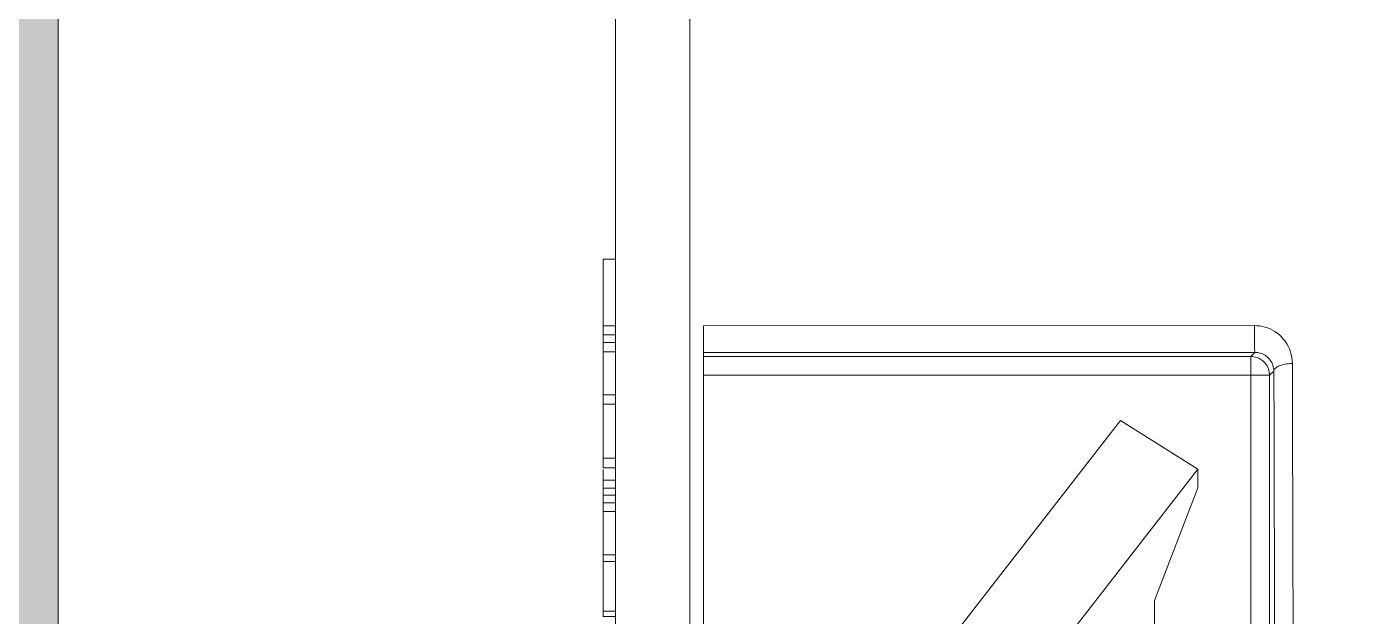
# Model space of a CAD drawing. Header units: millimetres. Extents: x -853320 to 19484, y -510814 to 9708.
# Drawn here: x 4033.86 to 4054.88, y 7682.98 to 7692.36 of the extents above; entities that cross this region are included whole.
import ezdxf

# ---------------------------------------------------------------- set-up
doc = ezdxf.new("R2010")
doc.units = ezdxf.units.MM
for name, color, linetype, lineweight in [('F_DIBOND_soffitto_cassone', 7, 'Continuous', 5), ('F_ELETTRICO', 22, 'Continuous', 5), ('F_PARETE_nuove', 5, 'Continuous', 5), ('F_TUBOLARE sez.40x40', 7, 'Continuous', 5)]:
    doc.layers.add(name, color=color, linetype=linetype, lineweight=lineweight)

# ---------------------------------------------------------------- blocks, each defined once
blk = doc.blocks.new('SCATOLA INCASSO_1 P_sezione e pianta')
at = {"layer": 'F_ELETTRICO'}
for p, q in [((55470.994, -13682.187), (55470.994, -13651.487)), ((55469.815, -13660.994), (55469.815, -13697.529)), ((55470.994, -13669.278), (55471.194, -13669.278)), ((55471.194, -13669.278), (55471.194, -13672.597)), ((55460.831, -13670.335), (55469.594, -13670.336)), ((55460.832, -13670.416), (55460.831, -13670.335)), ((55460.831, -13670.583), (55460.832, -13670.502)), ((55460.832, -13670.502), (55460.832, -13670.416)), ((55469.594, -13686.328), (55469.594, -13670.336)), ((55470.994, -13670.341), (55471.194, -13670.341)), ((55470.994, -13670.482), (55471.194, -13670.482)), ((55460.831, -13670.633), (55460.831, -13670.583)), ((55470.994, -13670.601), (55471.194, -13670.601)), ((55460.826, -13670.76), (55469.594, -13670.761)), ((55460.826, -13670.76), (55460.891, -13670.825)), ((55460.891, -13670.825), (55469.594, -13670.825)), ((55460.891, -13678.828), (55460.891, -13670.825)), ((55470.994, -13670.753), (55471.194, -13670.753)), ((55460.524, -13671.058), (55460.591, -13671.125)), ((55460.591, -13671.125), (55469.594, -13671.125)), ((55460.591, -13678.83), (55460.591, -13671.125)), ((55470.994, -13671.435), (55471.194, -13671.435)), ((55470.994, -13671.586), (55471.194, -13671.586)), ((55461.733, -13672.617), (55462.962, -13671.844)), ((55462.962, -13671.844), (55467.732, -13677.967)), ((55461.733, -13672.617), (55461.733, -13672.912)), ((55466.503, -13678.741), (55461.733, -13672.617)), ((55470.994, -13672.444), (55471.194, -13672.444)), ((55470.994, -13672.597), (55471.194, -13672.597)), ((55470.994, -13672.792), (55471.194, -13672.792)), ((55471.194, -13672.624), (55471.194, -13674.958)), ((55462.421, -13674.706), (55461.733, -13672.912)), ((55470.994, -13672.918), (55471.194, -13672.918)), ((55470.994, -13673.027), (55471.194, -13673.027)), ((55470.994, -13673.149), (55471.194, -13673.149)), ((55470.994, -13673.291), (55471.194, -13673.291)), ((55460.215, -13675.438), (55460.22, -13673.611)), ((55470.994, -13673.98), (55471.194, -13673.98)), ((55470.994, -13674.083), (55471.194, -13674.083)), ((55462.421, -13675.364), (55462.421, -13674.706)), ((55470.994, -13674.875), (55471.194, -13674.875)), ((55470.994, -13674.958), (55471.194, -13674.958))]:
    blk.add_line(p, q, dxfattribs=at)
for points in [[(55460.831, -13670.335), (55460.789, -13670.336), (55460.747, -13670.341), (55460.706, -13670.348), (55460.665, -13670.359), (55460.624, -13670.372), (55460.584, -13670.388), (55460.545, -13670.408), (55460.507, -13670.43), (55460.471, -13670.455), (55460.436, -13670.483), (55460.403, -13670.514), (55460.373, -13670.548), (55460.344, -13670.584), (55460.318, -13670.623), (55460.296, -13670.664), (55460.276, -13670.706), (55460.259, -13670.751), (55460.246, -13670.796), (55460.237, -13670.842), (55460.231, -13670.89), (55460.229, -13670.938)], [(55460.826, -13670.76), (55460.827, -13670.758), (55460.827, -13670.754), (55460.828, -13670.747), (55460.828, -13670.738), (55460.829, -13670.726), (55460.829, -13670.711), (55460.83, -13670.695), (55460.83, -13670.676), (55460.831, -13670.633)], [(55460.22, -13673.611), (55460.226, -13671.819), (55460.229, -13670.938)], [(55460.229, -13670.938), (55460.26, -13670.939), (55460.29, -13670.941), (55460.32, -13670.944), (55460.349, -13670.949), (55460.376, -13670.955), (55460.402, -13670.962), (55460.426, -13670.97), (55460.447, -13670.979), (55460.467, -13670.988), (55460.483, -13670.999), (55460.498, -13671.01), (55460.509, -13671.021), (55460.517, -13671.033), (55460.522, -13671.045), (55460.524, -13671.058)], [(55460.524, -13671.058), (55460.525, -13671.034), (55460.528, -13671.011), (55460.533, -13670.988), (55460.539, -13670.965), (55460.547, -13670.943), (55460.557, -13670.922), (55460.569, -13670.902), (55460.582, -13670.883), (55460.596, -13670.865), (55460.612, -13670.848), (55460.628, -13670.833), (55460.646, -13670.819), (55460.664, -13670.807), (55460.683, -13670.796), (55460.702, -13670.786), (55460.722, -13670.778), (55460.743, -13670.772), (55460.763, -13670.767), (55460.784, -13670.763), (55460.805, -13670.761), (55460.826, -13670.76)], [(55460.891, -13670.825), (55460.865, -13670.826), (55460.839, -13670.83), (55460.813, -13670.835), (55460.788, -13670.843), (55460.764, -13670.853), (55460.741, -13670.866), (55460.719, -13670.88), (55460.698, -13670.896), (55460.679, -13670.914), (55460.661, -13670.933), (55460.645, -13670.954), (55460.631, -13670.976), (55460.619, -13670.999), (55460.609, -13671.024), (55460.601, -13671.048), (55460.596, -13671.074), (55460.592, -13671.099), (55460.591, -13671.125)], [(55460.511, -13675.083), (55460.52, -13672.02), (55460.524, -13671.058)]]:
    blk.add_lwpolyline(points, dxfattribs=at)
blk = doc.blocks.new('BAGNO_camera doppia_rev.01_pianta')
at = {"layer": 'F_TUBOLARE sez.40x40', "true_color": 0x636466}
h = blk.add_hatch(color=251, dxfattribs=at)
h.dxf.hatch_style = 1
h.paths.add_polyline_path([(17970.638, 22475.66), (17930.638, 22475.66), (17930.638, 22995.66), (17970.638, 22995.66)])
h.paths.add_polyline_path([(17969.138, 22475.66), (17932.138, 22475.66), (17932.138, 22995.66), (17969.138, 22995.66)], flags=17)
at = {"layer": 'F_TUBOLARE sez.40x40'}
blk.add_lwpolyline([(17969.138, 22475.66), (17932.138, 22475.66), (17932.138, 22995.66), (17969.138, 22995.66)], close=True, dxfattribs=at)
at = {"layer": 'F_DIBOND_soffitto_cassone', "color": 1, "xscale": -1}
blk.add_blockref('SCATOLA INCASSO_1 P_sezione e pianta', (73412.001, 36469.788), dxfattribs=at)

msp = doc.modelspace()

# ---------------------------------------------------------------- block references
at = {"layer": 'F_PARETE_nuove'}
msp.add_blockref('BAGNO_camera doppia_rev.01_pianta', (-13897.772, -15111.845), dxfattribs=at)

doc.saveas('drawing.dxf')
